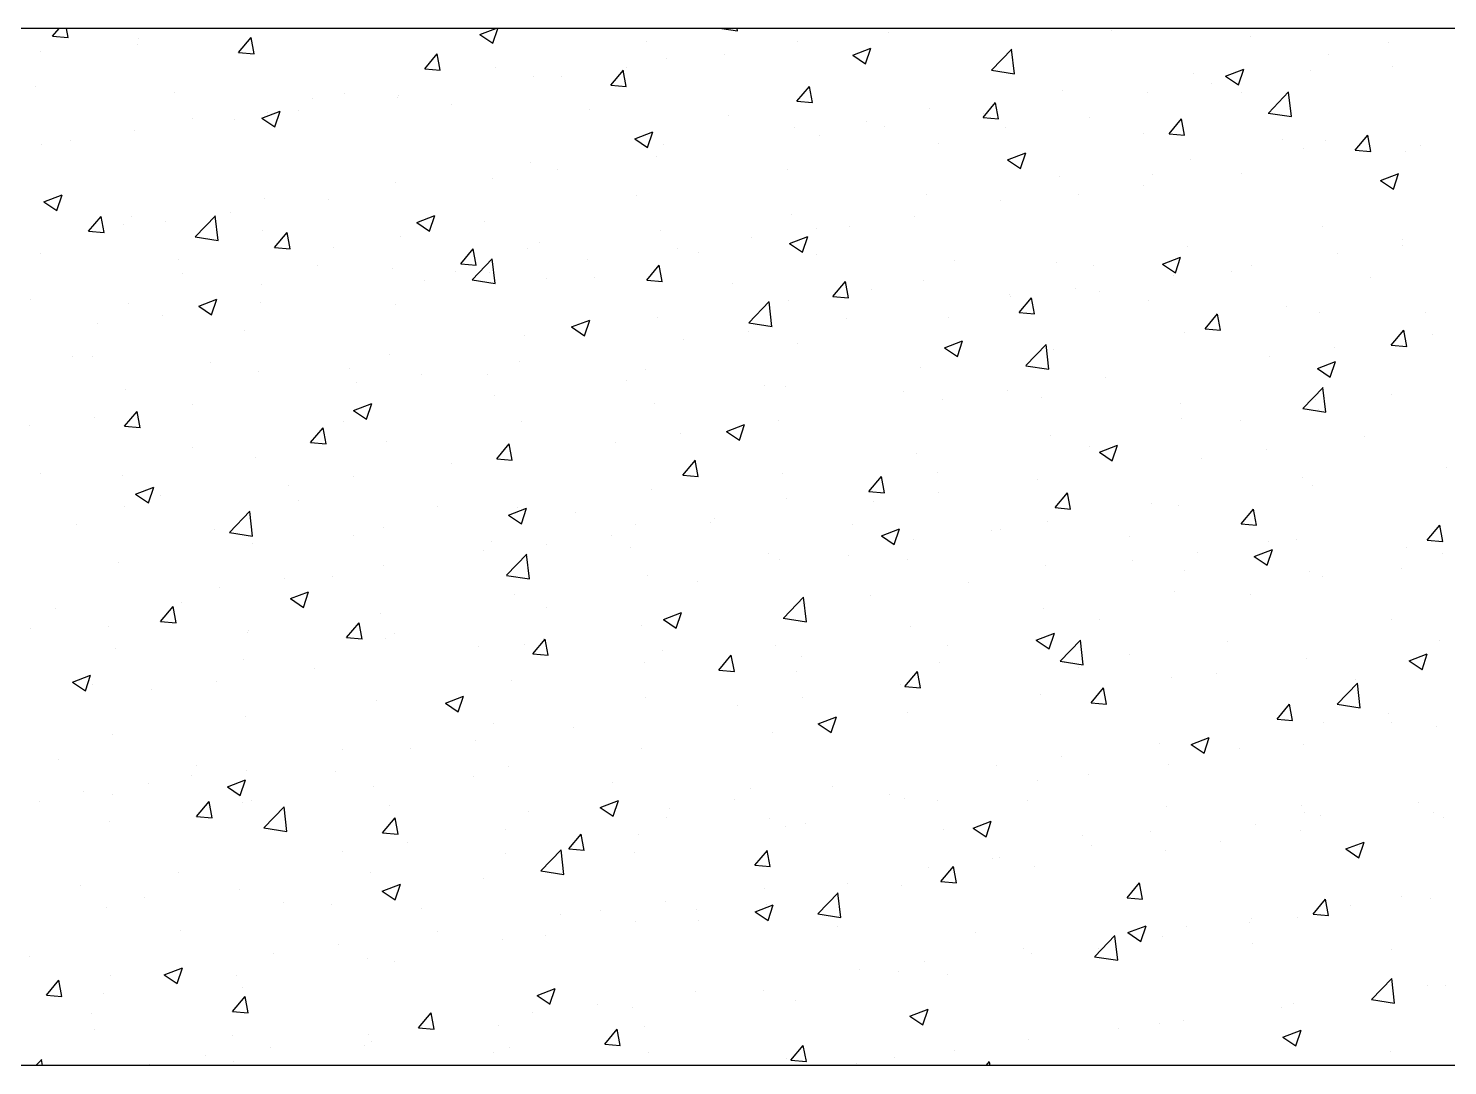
# Model space of a CAD drawing. Header units: millimetres. Extents: x 331487 to 517269, y 198509 to 399936.
# Drawn here: x 428413 to 428960, y 339696 to 340096 of the extents above; entities that cross this region are included whole.
import ezdxf

# ---------------------------------------------------------------- set-up
doc = ezdxf.new("R2010")
doc.units = ezdxf.units.MM
doc.header["$MEASUREMENT"] = 0
doc.layers.add('COLUMN', color=6, linetype='Continuous')

msp = doc.modelspace()

# ---------------------------------------------------------------- linework, layer by layer
at = {"layer": 'COLUMN'}
for p, q in [((448979.83, 340095.96), (420204.35, 340095.96)), ((448984.26, 339695.96), (420604.35, 339695.96))]:
    msp.add_line(p, q, dxfattribs=at)
at = {"layer": 'COLUMN', "color": 2, "linetype": 'Continuous'}
for p, q in [((428422.16, 340092.94), (428424.69, 340095.96)), ((428422.16, 340092.94), (428428.13, 340092.42)), ((428428.13, 340092.41), (428427.48, 340095.96)), ((428455.26, 340092.12), (428455.26, 340092.12)), ((428493.88, 340086.67), (428498.7, 340092.41)), ((428499.86, 340086.14), (428498.7, 340092.41)), ((428586.87, 340093.58), (428593.06, 340095.96)), ((428586.87, 340093.58), (428591.84, 340090.23)), ((428591.84, 340090.23), (428593.76, 340095.96)), ((428680.11, 340095.96), (428686.2, 340095.01)), ((428686.2, 340095.02), (428686.09, 340095.96)), ((428744.24, 340094.19), (428744.24, 340094.19)), ((428830.39, 340095.13), (428830.39, 340095.13)), ((428883.77, 340092.87), (428883.77, 340092.87)), ((428417.39, 340087.13), (428417.39, 340087.13)), ((428455.03, 340089.82), (428455.03, 340089.82)), ((428493.88, 340086.67), (428499.86, 340086.14)), ((428565.61, 340080.39), (428570.43, 340086.14)), ((428571.58, 340079.86), (428570.43, 340086.13)), ((428651.18, 340091.04), (428651.18, 340091.04)), ((428709.47, 340090.92), (428709.47, 340090.92)), ((428730.58, 340085.57), (428737.58, 340088.26)), ((428735.55, 340082.22), (428737.58, 340088.26)), ((428784.06, 340079.88), (428791.85, 340087.99)), ((428792.92, 340078.46), (428791.82, 340087.96)), ((428913.98, 340086.07), (428913.98, 340086.07)), ((428937.15, 340090.61), (428937.15, 340090.61)), ((428592.86, 340081.03), (428592.86, 340081.03)), ((428643.21, 340080.89), (428643.21, 340080.89)), ((428658.95, 340084.52), (428658.95, 340084.52)), ((428681.08, 340085.87), (428681.08, 340085.87)), ((428730.58, 340085.57), (428735.55, 340082.22)), ((428938.64, 340081.43), (428938.64, 340081.43)), ((428565.61, 340080.39), (428571.59, 340079.87)), ((428607.61, 340077.48), (428607.61, 340077.48)), ((428618.18, 340077.59), (428618.18, 340077.59)), ((428637.33, 340074.12), (428642.16, 340079.86)), ((428643.31, 340073.59), (428642.15, 340079.85)), ((428784.03, 340079.84), (428792.92, 340078.46)), ((428862.04, 340078.57), (428862.04, 340078.57)), ((428874.29, 340077.56), (428881.29, 340080.25)), ((428874.29, 340077.56), (428879.27, 340074.21)), ((428879.26, 340074.21), (428881.29, 340080.25)), ((428906.9, 340079.62), (428906.9, 340079.62)), ((428415.73, 340073.52), (428415.73, 340073.52)), ((428469.11, 340071.26), (428469.11, 340071.26)), ((428534.54, 340071.02), (428534.54, 340071.02)), ((428555.67, 340069.98), (428555.67, 340069.98)), ((428637.33, 340074.12), (428643.31, 340073.59)), ((428709.06, 340067.84), (428713.88, 340073.59)), ((428715.04, 340067.31), (428713.88, 340073.58)), ((428811.53, 340072.17), (428811.53, 340072.17)), ((428843.99, 340071.34), (428843.99, 340071.34)), ((428869.03, 340074.64), (428869.03, 340074.64)), ((428880.32, 340071.42), (428880.32, 340071.42)), ((428890.78, 340063.32), (428898.57, 340071.44)), ((428899.65, 340061.91), (428898.54, 340071.41)), ((428517.15, 340064.29), (428517.15, 340064.29)), ((428522.5, 340069), (428522.5, 340069)), ((428555.02, 340069.27), (428555.02, 340069.27)), ((428575.88, 340066.75), (428575.88, 340066.75)), ((428629.26, 340064.49), (428629.26, 340064.49)), ((428709.06, 340067.84), (428715.04, 340067.32)), ((428760.19, 340065.13), (428760.19, 340065.13)), ((428780.79, 340061.56), (428785.61, 340067.31)), ((428786.76, 340061.04), (428785.61, 340067.3)), ((428476.22, 340061.01), (428476.22, 340061.01)), ((428492.11, 340060.99), (428492.11, 340060.99)), ((428502.84, 340061.33), (428509.85, 340064.02)), ((428502.84, 340061.33), (428507.82, 340057.97)), ((428505.16, 340063.58), (428505.16, 340063.58)), ((428507.82, 340057.97), (428509.84, 340064.01)), ((428682.64, 340062.24), (428682.64, 340062.24)), ((428736.02, 340059.98), (428736.02, 340059.98)), ((428780.79, 340061.56), (428786.76, 340061.04)), ((428780.84, 340063.03), (428780.84, 340063.03)), ((428822.01, 340061.41), (428822.01, 340061.41)), ((428852.51, 340055.29), (428857.33, 340061.03)), ((428858.49, 340054.76), (428857.33, 340061.03)), ((428890.75, 340063.29), (428899.65, 340061.91)), ((428453.82, 340056.54), (428453.82, 340056.54)), ((428646.56, 340053.32), (428653.56, 340056.01)), ((428646.56, 340053.32), (428651.53, 340049.96)), ((428651.53, 340049.96), (428653.56, 340056.01)), ((428708.25, 340057.63), (428708.25, 340057.63)), ((428717.93, 340054.74), (428717.93, 340054.74)), ((428742.96, 340058.04), (428742.96, 340058.04)), ((428789.41, 340057.73), (428789.41, 340057.73)), ((428842.79, 340055.47), (428842.79, 340055.47)), ((428852.51, 340055.29), (428858.49, 340054.77)), ((428924.24, 340049.01), (428929.06, 340054.76)), ((428930.21, 340048.49), (428929.06, 340054.75)), ((428417.9, 340051), (428417.9, 340051)), ((428428.96, 340052.68), (428428.96, 340052.68)), ((428657.74, 340051.23), (428657.74, 340051.23)), ((428763.69, 340051.4), (428763.69, 340051.4)), ((428790.27, 340045.31), (428797.27, 340048)), ((428795.24, 340041.95), (428797.27, 340048)), ((428896.17, 340053.22), (428896.17, 340053.22)), ((428904.29, 340049.46), (428904.29, 340049.46)), ((428912.76, 340052.78), (428912.76, 340052.78)), ((428924.24, 340049.01), (428930.22, 340048.49)), ((428943.75, 340048.5), (428943.75, 340048.5)), ((428949.55, 340050.96), (428949.55, 340050.96)), ((428606.39, 340044.19), (428606.39, 340044.19)), ((428654.78, 340046.43), (428654.78, 340046.43)), ((428790.27, 340045.31), (428795.24, 340041.96)), ((428860.83, 340045.28), (428860.83, 340045.28)), ((428591.87, 340038.15), (428591.87, 340038.15)), ((428616.9, 340041.44), (428616.9, 340041.44)), ((428705.37, 340041.39), (428705.37, 340041.39)), ((428810.32, 340038.88), (428810.32, 340038.88)), ((428845.97, 340039.45), (428845.97, 340039.45)), ((428880.59, 340040.18), (428880.59, 340040.18)), ((428933.98, 340037.3), (428940.99, 340039.99)), ((428933.98, 340037.3), (428938.96, 340033.95)), ((428938.95, 340033.95), (428940.98, 340039.99)), ((428418.82, 340029.08), (428425.82, 340031.76)), ((428423.79, 340025.72), (428425.82, 340031.76)), ((428554.46, 340036.69), (428554.46, 340036.69)), ((428647.05, 340031.38), (428647.05, 340031.38)), ((428758.97, 340031.84), (428758.97, 340031.84)), ((428817.69, 340031.9), (428817.69, 340031.9)), ((428842.72, 340035.2), (428842.72, 340035.2)), ((428418.82, 340029.08), (428423.8, 340025.72)), ((428503.95, 340030.29), (428503.95, 340030.29)), ((428528.71, 340029.83), (428528.71, 340029.83)), ((428787.65, 340029.44), (428787.65, 340029.44)), ((428436.03, 340017.72), (428440.85, 340023.47)), ((428442.01, 340017.19), (428440.85, 340023.46)), ((428452.6, 340023.25), (428452.6, 340023.25)), ((428465.81, 340021.55), (428465.81, 340021.55)), ((428477.15, 340015.57), (428484.93, 340023.69)), ((428486.01, 340014.16), (428484.9, 340023.65)), ((428490.84, 340024.85), (428490.84, 340024.85)), ((428562.54, 340021.07), (428569.54, 340023.75)), ((428562.54, 340021.07), (428567.51, 340017.71)), ((428567.51, 340017.71), (428569.53, 340023.75)), ((428588.73, 340021.37), (428588.73, 340021.37)), ((428707.03, 340024.34), (428707.03, 340024.34)), ((428754.53, 340023.59), (428754.53, 340023.59)), ((428436.03, 340017.72), (428442.01, 340017.2)), ((428449.64, 340020.16), (428449.64, 340020.16)), ((428477.11, 340015.53), (428486.01, 340014.15)), ((428503.02, 340017.9), (428503.02, 340017.9)), ((428507.76, 340011.45), (428512.58, 340017.19)), ((428513.73, 340010.92), (428512.58, 340017.19)), ((428556.4, 340015.65), (428556.4, 340015.65)), ((428656.52, 340017.94), (428656.52, 340017.94)), ((428691.62, 340015.3), (428691.62, 340015.3)), ((428706.25, 340013.06), (428713.25, 340015.75)), ((428711.22, 340009.7), (428713.25, 340015.74)), ((428716.66, 340018.6), (428716.66, 340018.6)), ((428729.33, 340019.43), (428729.33, 340019.43)), ((428911.55, 340019.49), (428911.55, 340019.49)), ((428507.76, 340011.45), (428513.74, 340010.92)), ((428530.41, 340011.36), (428530.41, 340011.36)), ((428579.48, 340005.17), (428584.3, 340010.92)), ((428585.46, 340004.64), (428584.3, 340010.91)), ((428605.18, 340010.9), (428605.18, 340010.9)), ((428609.79, 340013.39), (428609.79, 340013.39)), ((428663.17, 340011.14), (428663.17, 340011.14)), ((428706.25, 340013.06), (428711.22, 340009.7)), ((428859.61, 340011.99), (428859.61, 340011.99)), ((428942.47, 340012.35), (428942.47, 340012.35)), ((428942.48, 340014.47), (428942.48, 340014.47)), ((428417.34, 340008.98), (428417.34, 340008.98)), ((428470.72, 340006.73), (428470.72, 340006.73)), ((428524.11, 340004.47), (428524.11, 340004.47)), ((428579.48, 340005.17), (428585.46, 340004.65)), ((428583.87, 339999.02), (428591.66, 340007.13)), ((428592.73, 339997.6), (428591.63, 340007.1)), ((428628.47, 340006.99), (428628.47, 340006.99)), ((428651.21, 339998.9), (428656.03, 340004.64)), ((428657.18, 339998.37), (428656.03, 340004.64)), ((428671.01, 340009.42), (428671.01, 340009.42)), ((428716.55, 340008.88), (428716.55, 340008.88)), ((428769.93, 340006.63), (428769.93, 340006.63)), ((428809.1, 340005.59), (428809.1, 340005.59)), ((428823.32, 340004.37), (428823.32, 340004.37)), ((428849.96, 340005.05), (428856.96, 340007.74)), ((428849.96, 340005.05), (428854.94, 340001.69)), ((428854.93, 340001.69), (428856.96, 340007.74)), ((428884.16, 340004.46), (428884.16, 340004.46)), ((428917.44, 340009.05), (428917.44, 340009.05)), ((428472.09, 340001.35), (428472.09, 340001.35)), ((428553.24, 340003.4), (428553.24, 340003.4)), ((428565.56, 339998.71), (428565.56, 339998.71)), ((428577.49, 340002.22), (428577.49, 340002.22)), ((428583.84, 339998.98), (428592.73, 339997.6)), ((428590.6, 340002), (428590.6, 340002)), ((428612.69, 339999.41), (428612.69, 339999.41)), ((428630.87, 339999.96), (428630.87, 339999.96)), ((428651.21, 339998.9), (428657.19, 339998.37)), ((428757.76, 339998.55), (428757.76, 339998.55)), ((428854.29, 340000.74), (428854.29, 340000.74)), ((428876.7, 340002.12), (428876.7, 340002.12)), ((428930.08, 339999.86), (428930.08, 339999.86)), ((428502.73, 339997), (428502.73, 339997)), ((428684.25, 339997.71), (428684.25, 339997.71)), ((428722.94, 339992.62), (428727.76, 339998.37)), ((428728.91, 339992.09), (428727.75, 339998.36)), ((428737.64, 339995.45), (428737.64, 339995.45)), ((428791.02, 339993.19), (428791.02, 339993.19)), ((428816.41, 339995.75), (428816.41, 339995.75)), ((428825.84, 339994.45), (428825.84, 339994.45)), ((428413.78, 339991.34), (428413.78, 339991.34)), ((428451.39, 339989.96), (428451.39, 339989.96)), ((428478.51, 339988.81), (428485.51, 339991.5)), ((428478.51, 339988.81), (428483.49, 339985.46)), ((428483.48, 339985.46), (428485.51, 339991.5)), ((428502.41, 339990.39), (428502.41, 339990.39)), ((428554.37, 339989.4), (428554.37, 339989.4)), ((428690.59, 339982.46), (428698.38, 339990.58)), ((428699.45, 339981.05), (428698.35, 339990.55)), ((428705.82, 339991.05), (428705.82, 339991.05)), ((428722.94, 339992.62), (428728.91, 339992.1)), ((428791.38, 339992.46), (428791.38, 339992.46)), ((428794.66, 339986.35), (428799.48, 339992.09)), ((428800.64, 339985.82), (428799.48, 339992.09)), ((428844.4, 339990.94), (428844.4, 339990.94)), ((428897.78, 339988.68), (428897.78, 339988.68)), ((428464.53, 339985.41), (428464.53, 339985.41)), ((428622.23, 339980.8), (428629.23, 339983.49)), ((428627.2, 339977.45), (428629.22, 339983.49)), ((428655.31, 339984.65), (428655.31, 339984.65)), ((428690.56, 339982.43), (428699.46, 339981.05)), ((428728.22, 339984.14), (428728.22, 339984.14)), ((428767.52, 339984.44), (428767.52, 339984.44)), ((428794.66, 339986.35), (428800.64, 339985.82)), ((428866.39, 339980.07), (428871.21, 339985.82)), ((428872.36, 339979.54), (428871.21, 339985.81)), ((428910.33, 339986.2), (428910.33, 339986.2)), ((428951.16, 339986.43), (428951.16, 339986.43)), ((428439.5, 339982.11), (428439.5, 339982.11)), ((428496.06, 339979.39), (428496.06, 339979.39)), ((428603.96, 339977.61), (428603.96, 339977.61)), ((428622.23, 339980.8), (428627.2, 339977.45)), ((428690.35, 339979.16), (428690.35, 339979.16)), ((428858.39, 339978.7), (428858.39, 339978.7)), ((428866.39, 339980.07), (428872.37, 339979.55)), ((428938.11, 339973.8), (428942.93, 339979.54)), ((428944.09, 339973.27), (428942.93, 339979.53)), ((428954.04, 339977.9), (428954.04, 339977.9)), ((428665.32, 339975.86), (428665.32, 339975.86)), ((428709.2, 339974.43), (428709.2, 339974.43)), ((428765.94, 339972.8), (428772.94, 339975.48)), ((428765.94, 339972.8), (428770.91, 339969.44)), ((428770.91, 339969.44), (428772.94, 339975.48)), ((428797.32, 339965.91), (428805.11, 339974.03)), ((428806.18, 339964.5), (428805.07, 339974)), ((428807.88, 339972.3), (428807.88, 339972.3)), ((428916.17, 339972.91), (428916.17, 339972.91)), ((428938.11, 339973.8), (428944.09, 339973.27)), ((428429.74, 339969.33), (428429.74, 339969.33)), ((428437.74, 339969.38), (428437.74, 339969.38)), ((428483.13, 339967.07), (428483.13, 339967.07)), ((428552.02, 339970.11), (428552.02, 339970.11)), ((428602.16, 339967.55), (428602.16, 339967.55)), ((428797.29, 339965.88), (428806.18, 339964.5)), ((428891.13, 339969.61), (428891.13, 339969.61)), ((428909.65, 339964.79), (428916.65, 339967.47)), ((428914.62, 339961.43), (428916.65, 339967.47)), ((428501.51, 339963.71), (428501.51, 339963.71)), ((428536.51, 339964.82), (428536.51, 339964.82)), ((428564.29, 339962.56), (428564.29, 339962.56)), ((428589.89, 339962.56), (428589.89, 339962.56)), ((428643.27, 339960.31), (428643.27, 339960.31)), ((428650.88, 339964.42), (428650.88, 339964.42)), ((428756.54, 339965.26), (428756.54, 339965.26)), ((428827.98, 339961.3), (428827.98, 339961.3)), ((428909.65, 339964.79), (428914.63, 339961.43)), ((428450.17, 339956.67), (428450.17, 339956.67)), ((428539.25, 339959.27), (428539.25, 339959.27)), ((428696.66, 339958.05), (428696.66, 339958.05)), ((428704.6, 339957.76), (428704.6, 339957.76)), ((428750.04, 339955.8), (428750.04, 339955.8)), ((428790.11, 339956.31), (428790.11, 339956.31)), ((428904.04, 339949.36), (428911.83, 339957.48)), ((428912.9, 339947.95), (428911.8, 339957.44)), ((428938.35, 339954.8), (428938.35, 339954.8)), ((428476.1, 339950.95), (428476.1, 339950.95)), ((428538.2, 339948.55), (428545.21, 339951.24)), ((428543.17, 339945.2), (428545.2, 339951.24)), ((428592.57, 339954.41), (428592.57, 339954.41)), ((428654.09, 339951.36), (428654.09, 339951.36)), ((428765.07, 339953.02), (428765.07, 339953.02)), ((428803.42, 339953.54), (428803.42, 339953.54)), ((428856.8, 339951.29), (428856.8, 339951.29)), ((428904.01, 339949.33), (428912.9, 339947.95)), ((428909.12, 339952.91), (428909.12, 339952.91)), ((428438.23, 339945.97), (428438.23, 339945.97)), ((428449.91, 339942.5), (428454.73, 339948.25)), ((428455.88, 339941.97), (428454.73, 339948.24)), ((428534.25, 339944.39), (428534.25, 339944.39)), ((428538.2, 339948.55), (428543.18, 339945.2)), ((428602.75, 339944.32), (428602.75, 339944.32)), ((428701.92, 339944.7), (428701.92, 339944.7)), ((428857.18, 339945.41), (428857.18, 339945.41)), ((428880.03, 339944.79), (428880.03, 339944.79)), ((428910.18, 339949.03), (428910.18, 339949.03)), ((428413.19, 339942.67), (428413.19, 339942.67)), ((428449.91, 339942.5), (428455.88, 339941.98)), ((428521.63, 339936.23), (428526.45, 339941.97)), ((428527.61, 339935.7), (428526.45, 339941.97)), ((428664.04, 339939.72), (428664.04, 339939.72)), ((428681.92, 339940.54), (428688.92, 339943.23)), ((428681.92, 339940.54), (428686.89, 339937.19)), ((428686.89, 339937.19), (428688.92, 339943.23)), ((428806.67, 339939.01), (428806.67, 339939.01)), ((428927.73, 339938.45), (428927.73, 339938.45)), ((428475.93, 339934.38), (428475.93, 339934.38)), ((428521.63, 339936.23), (428527.61, 339935.7)), ((428550.81, 339936.82), (428550.81, 339936.82)), ((428593.36, 339929.95), (428598.18, 339935.7)), ((428599.33, 339929.42), (428598.18, 339935.69)), ((428639.01, 339936.42), (428639.01, 339936.42)), ((428821.71, 339934.78), (428821.71, 339934.78)), ((428825.63, 339932.53), (428832.63, 339935.22)), ((428830.6, 339929.18), (428832.63, 339935.22)), ((428889.86, 339933.47), (428889.86, 339933.47)), ((428500.3, 339930.42), (428500.3, 339930.42)), ((428575.85, 339928.11), (428575.85, 339928.11)), ((428593.36, 339929.95), (428599.34, 339929.43)), ((428665.08, 339923.68), (428669.91, 339929.42)), ((428671.06, 339923.15), (428669.9, 339929.42)), ((428755.32, 339931.97), (428755.32, 339931.97)), ((428825.63, 339932.53), (428830.6, 339929.18)), ((428864.83, 339930.17), (428864.83, 339930.17)), ((428417.61, 339924.37), (428417.61, 339924.37)), ((428448.95, 339923.38), (428448.95, 339923.38)), ((428537.98, 339923.12), (428537.98, 339923.12)), ((428665.09, 339923.68), (428671.06, 339923.15)), ((428703.39, 339924.47), (428703.39, 339924.47)), ((428736.81, 339917.4), (428741.63, 339923.15)), ((428742.79, 339916.87), (428741.63, 339923.14)), ((428763.39, 339924.77), (428763.39, 339924.77)), ((428903.99, 339922.83), (428903.99, 339922.83)), ((428959.24, 339926.66), (428959.24, 339926.66)), ((428454.18, 339916.3), (428461.18, 339918.99)), ((428459.15, 339912.94), (428461.18, 339918.98)), ((428512.95, 339919.82), (428512.95, 339919.82)), ((428652.87, 339918.07), (428652.87, 339918.07)), ((428736.81, 339917.4), (428742.79, 339916.88)), ((428763.8, 339916.87), (428763.8, 339916.87)), ((428801.67, 339921.86), (428801.67, 339921.86)), ((428808.54, 339911.13), (428813.36, 339916.87)), ((428814.51, 339910.6), (428813.36, 339916.87)), ((428907.9, 339919.62), (428907.9, 339919.62)), ((428449.79, 339911.51), (428449.79, 339911.51)), ((428454.18, 339916.3), (428459.16, 339912.94)), ((428463.65, 339915.97), (428463.65, 339915.97)), ((428517.04, 339913.72), (428517.04, 339913.72)), ((428570.42, 339911.46), (428570.42, 339911.46)), ((428601.53, 339911.03), (428601.53, 339911.03)), ((428705.07, 339914.76), (428705.07, 339914.76)), ((428738.76, 339913.58), (428738.76, 339913.58)), ((428808.54, 339911.13), (428814.51, 339910.6)), ((428845.67, 339912.82), (428845.67, 339912.82)), ((428855.96, 339912.12), (428855.96, 339912.12)), ((428490.4, 339901.6), (428498.19, 339909.72)), ((428499.26, 339900.19), (428498.16, 339909.69)), ((428597.89, 339908.29), (428604.9, 339910.98)), ((428597.89, 339908.29), (428602.87, 339904.93)), ((428602.87, 339904.93), (428604.89, 339910.98)), ((428623.8, 339909.21), (428623.8, 339909.21)), ((428677.18, 339906.95), (428677.18, 339906.95)), ((428805.45, 339905.72), (428805.45, 339905.72)), ((428880.26, 339904.85), (428885.08, 339910.6)), ((428886.24, 339904.32), (428885.08, 339910.59)), ((428431.36, 339904.8), (428431.36, 339904.8)), ((428484.74, 339902.54), (428484.74, 339902.54)), ((428490.37, 339901.57), (428499.26, 339900.19)), ((428538.12, 339900.29), (428538.12, 339900.29)), ((428549.59, 339903.53), (428549.59, 339903.53)), ((428637.74, 339900.28), (428637.74, 339900.28)), ((428646.76, 339904.75), (428646.76, 339904.75)), ((428675.61, 339905.26), (428675.61, 339905.26)), ((428730.56, 339904.7), (428730.56, 339904.7)), ((428741.61, 339900.28), (428748.61, 339902.97)), ((428741.61, 339900.28), (428746.58, 339896.93)), ((428746.58, 339896.92), (428748.61, 339902.97)), ((428783.95, 339902.44), (428783.95, 339902.44)), ((428787.35, 339902.81), (428787.35, 339902.81)), ((428837.33, 339900.19), (428837.33, 339900.19)), ((428880.26, 339904.85), (428886.24, 339904.33)), ((428951.99, 339898.58), (428956.81, 339904.32)), ((428957.96, 339898.05), (428956.81, 339904.32)), ((428499.08, 339897.13), (428499.08, 339897.13)), ((428588.44, 339894.74), (428588.44, 339894.74)), ((428591.5, 339898.03), (428591.5, 339898.03)), ((428612.7, 339896.98), (428612.7, 339896.98)), ((428644.89, 339895.78), (428644.89, 339895.78)), ((428754.11, 339898.68), (428754.11, 339898.68)), ((428885.32, 339892.27), (428892.32, 339894.96)), ((428890.29, 339888.92), (428892.32, 339894.96)), ((428890.71, 339897.93), (428890.71, 339897.93)), ((428901.43, 339899.01), (428901.43, 339899.01)), ((428944.09, 339895.67), (428944.09, 339895.67)), ((428951.99, 339898.58), (428957.97, 339898.05)), ((428447.74, 339890.09), (428447.74, 339890.09)), ((428597.13, 339885.05), (428604.92, 339893.17)), ((428605.99, 339883.64), (428604.88, 339893.14)), ((428698.27, 339893.52), (428698.27, 339893.52)), ((428702.17, 339891.18), (428702.17, 339891.18)), ((428729.04, 339892.8), (428729.04, 339892.8)), ((428751.65, 339891.26), (428751.65, 339891.26)), ((428838.52, 339890.73), (428838.52, 339890.73)), ((428863.55, 339894.03), (428863.55, 339894.03)), ((428885.32, 339892.27), (428890.29, 339888.92)), ((428958.03, 339893.37), (428958.03, 339893.37)), ((428511.67, 339883.68), (428511.67, 339883.68)), ((428530.12, 339884.73), (428530.12, 339884.73)), ((428549.55, 339888.67), (428549.55, 339888.67)), ((428597.1, 339885.02), (428605.99, 339883.64)), ((428651.66, 339884.78), (428651.66, 339884.78)), ((428805.03, 339889.01), (428805.03, 339889.01)), ((428858.41, 339886.75), (428858.41, 339886.75)), ((428906.68, 339886.33), (428906.68, 339886.33)), ((428911.8, 339884.5), (428911.8, 339884.5)), ((428942.18, 339887.84), (428942.18, 339887.84)), ((428486.64, 339880.38), (428486.64, 339880.38)), ((428513.87, 339876.04), (428520.87, 339878.72)), ((428518.84, 339872.68), (428520.87, 339878.72)), ((428670.72, 339882.79), (428670.72, 339882.79)), ((428775.37, 339882.42), (428775.37, 339882.42)), ((428854.75, 339878.83), (428854.75, 339878.83)), ((428463.78, 339867.28), (428468.6, 339873.03)), ((428469.76, 339866.75), (428468.6, 339873.02)), ((428471.8, 339874.72), (428471.8, 339874.72)), ((428513.87, 339876.04), (428518.85, 339872.68)), ((428600.31, 339877.74), (428600.31, 339877.74)), ((428612.4, 339872.78), (428612.4, 339872.78)), ((428703.85, 339868.5), (428711.64, 339876.62)), ((428712.71, 339867.09), (428711.61, 339876.58)), ((428712.46, 339874.14), (428712.46, 339874.14)), ((428737.49, 339877.43), (428737.49, 339877.43)), ((428883.86, 339877.83), (428883.86, 339877.83)), ((428423.49, 339872.07), (428423.49, 339872.07)), ((428463.78, 339867.28), (428469.76, 339866.76)), ((428548.38, 339870.24), (428548.38, 339870.24)), ((428657.59, 339868.03), (428664.59, 339870.72)), ((428657.59, 339868.03), (428662.56, 339864.67)), ((428662.56, 339864.67), (428664.58, 339870.71)), ((428703.82, 339868.47), (428712.71, 339867.09)), ((428804.24, 339872.43), (428804.24, 339872.43)), ((428825.54, 339867.82), (428825.54, 339867.82)), ((428938.28, 339867.89), (428938.28, 339867.89)), ((428413.48, 339864.71), (428413.48, 339864.71)), ((428443.76, 339865.14), (428443.76, 339865.14)), ((428497.14, 339862.89), (428497.14, 339862.89)), ((428497.87, 339863.84), (428497.87, 339863.84)), ((428535.51, 339861.01), (428540.33, 339866.75)), ((428541.48, 339860.48), (428540.33, 339866.75)), ((428554.08, 339862.77), (428554.08, 339862.77)), ((428649.3, 339865.82), (428649.3, 339865.82)), ((428752.89, 339865.39), (428752.89, 339865.39)), ((428801.3, 339860.02), (428808.3, 339862.71)), ((428806.27, 339856.66), (428808.3, 339862.71)), ((428446.52, 339856.8), (428446.52, 339856.8)), ((428535.51, 339861.01), (428541.49, 339860.49)), ((428550.52, 339860.63), (428550.52, 339860.63)), ((428586.4, 339857.54), (428586.4, 339857.54)), ((428603.91, 339858.38), (428603.91, 339858.38)), ((428607.23, 339854.73), (428612.05, 339860.48)), ((428611.43, 339860.83), (428611.43, 339860.83)), ((428613.21, 339854.2), (428612.05, 339860.47)), ((428700.95, 339857.89), (428700.95, 339857.89)), ((428767.23, 339857.81), (428767.23, 339857.81)), ((428801.3, 339860.02), (428806.27, 339856.66)), ((428810.58, 339851.95), (428818.36, 339860.07)), ((428819.44, 339850.54), (428818.33, 339860.03)), ((428875.12, 339859.57), (428875.12, 339859.57)), ((428956.81, 339860.08), (428956.81, 339860.08)), ((428495.76, 339852.76), (428495.76, 339852.76)), ((428607.23, 339854.73), (428613.21, 339854.21)), ((428650.44, 339851.49), (428650.44, 339851.49)), ((428657.29, 339856.12), (428657.29, 339856.12)), ((428678.96, 339848.46), (428683.78, 339854.2)), ((428684.94, 339847.93), (428683.78, 339854.2)), ((428710.67, 339853.87), (428710.67, 339853.87)), ((428764.05, 339851.61), (428764.05, 339851.61)), ((428810.54, 339851.91), (428819.44, 339850.53)), ((428812.21, 339851.29), (428812.21, 339851.29)), ((428837.25, 339854.59), (428837.25, 339854.59)), ((428905.47, 339853.04), (428905.47, 339853.04)), ((428945.01, 339852.01), (428952.01, 339854.7)), ((428945.01, 339852.01), (428949.99, 339848.66)), ((428949.98, 339848.65), (428952.01, 339854.7)), ((428429.85, 339843.78), (428436.85, 339846.47)), ((428434.82, 339840.43), (428436.85, 339846.47)), ((428523.24, 339849.22), (428523.24, 339849.22)), ((428678.96, 339848.46), (428684.94, 339847.93)), ((428708.91, 339847.8), (428708.91, 339847.8)), ((428750.69, 339842.18), (428755.51, 339847.93)), ((428756.66, 339841.65), (428755.5, 339847.92)), ((428817.43, 339849.35), (428817.43, 339849.35)), ((428853.53, 339845.54), (428853.53, 339845.54)), ((428870.82, 339847.1), (428870.82, 339847.1)), ((428429.85, 339843.78), (428434.82, 339840.43)), ((428437.44, 339842.75), (428437.44, 339842.75)), ((428460.33, 339840.94), (428460.33, 339840.94)), ((428485.37, 339844.24), (428485.37, 339844.24)), ((428599.1, 339844.45), (428599.1, 339844.45)), ((428749.06, 339842.98), (428749.06, 339842.98)), ((428750.69, 339842.18), (428756.66, 339841.66)), ((428822.41, 339835.91), (428827.23, 339841.65)), ((428828.39, 339835.38), (428827.23, 339841.65)), ((428917.3, 339835.4), (428925.09, 339843.51)), ((428924.2, 339844.84), (428924.2, 339844.84)), ((428926.16, 339833.98), (428925.06, 339843.48)), ((428547.16, 339836.95), (428547.16, 339836.95)), ((428573.56, 339835.77), (428580.56, 339838.46)), ((428573.56, 339835.77), (428578.54, 339832.42)), ((428578.53, 339832.42), (428580.56, 339838.46)), ((428650.59, 339837.79), (428650.59, 339837.79)), ((428686.15, 339834.69), (428686.15, 339834.69)), ((428711.18, 339837.99), (428711.18, 339837.99)), ((428803.02, 339839.14), (428803.02, 339839.14)), ((428822.41, 339835.91), (428828.39, 339835.38)), ((428894.14, 339829.63), (428898.96, 339835.38)), ((428900.11, 339829.1), (428898.96, 339835.37)), ((428917.27, 339835.36), (428926.16, 339833.98)), ((428496.65, 339830.55), (428496.65, 339830.55)), ((428717.28, 339827.77), (428724.28, 339830.45)), ((428722.25, 339824.41), (428724.27, 339830.45)), ((428751.68, 339832.1), (428751.68, 339832.1)), ((428894.14, 339829.63), (428900.12, 339829.11)), ((428937, 339831.74), (428937, 339831.74)), ((428445.31, 339823.51), (428445.31, 339823.51)), ((428592.27, 339827.78), (428592.27, 339827.78)), ((428623, 339826.38), (428623, 339826.38)), ((428699.74, 339824.6), (428699.74, 339824.6)), ((428717.28, 339827.77), (428722.25, 339824.41)), ((428911.97, 339828.45), (428911.97, 339828.45)), ((428938.05, 339828.17), (428938.05, 339828.17)), ((428955.6, 339826.79), (428955.6, 339826.79)), ((428560.09, 339818.1), (428560.09, 339818.1)), ((428585.12, 339821.39), (428585.12, 339821.39)), ((428649.23, 339818.2), (428649.23, 339818.2)), ((428848.81, 339820.13), (428848.81, 339820.13)), ((428860.99, 339819.76), (428867.99, 339822.44)), ((428860.99, 339819.76), (428865.96, 339816.4)), ((428865.96, 339816.4), (428867.99, 339822.44)), ((428879.73, 339818.16), (428879.73, 339818.16)), ((428904.25, 339819.75), (428904.25, 339819.75)), ((428424.28, 339814.04), (428424.28, 339814.04)), ((428533.95, 339817.77), (428533.95, 339817.77)), ((428810.94, 339815.14), (428810.94, 339815.14)), ((428475.63, 339807.75), (428475.63, 339807.75)), ((428477.67, 339811.79), (428477.67, 339811.79)), ((428496.93, 339809.78), (428496.93, 339809.78)), ((428531.05, 339809.53), (428531.05, 339809.53)), ((428584.43, 339807.28), (428584.43, 339807.28)), ((428597.88, 339811.16), (428597.88, 339811.16)), ((428785.91, 339811.85), (428785.91, 339811.85)), ((428821.42, 339808.15), (428821.42, 339808.15)), ((428852.31, 339812.26), (428852.31, 339812.26)), ((428459.06, 339804.8), (428459.06, 339804.8)), ((428489.54, 339803.52), (428496.54, 339806.21)), ((428489.54, 339803.52), (428494.52, 339800.17)), ((428494.51, 339800.17), (428496.54, 339806.21)), ((428545.94, 339803.66), (428545.94, 339803.66)), ((428637.81, 339805.02), (428637.81, 339805.02)), ((428691.2, 339802.77), (428691.2, 339802.77)), ((428722.75, 339803.53), (428722.75, 339803.53)), ((428801.8, 339805.85), (428801.8, 339805.85)), ((428417.31, 339797.74), (428417.31, 339797.74)), ((428434.03, 339801.5), (428434.03, 339801.5)), ((428445.37, 339800.61), (428445.37, 339800.61)), ((428477.66, 339792.06), (428482.48, 339797.81)), ((428483.63, 339791.54), (428482.48, 339797.8)), ((428495.43, 339797.26), (428495.43, 339797.26)), ((428498.75, 339798.36), (428498.75, 339798.36)), ((428633.25, 339795.51), (428640.26, 339798.2)), ((428638.22, 339792.16), (428640.25, 339798.2)), ((428684.88, 339798.55), (428684.88, 339798.55)), ((428744.58, 339800.51), (428744.58, 339800.51)), ((428750.46, 339798.81), (428750.46, 339798.81)), ((428763.1, 339798.14), (428763.1, 339798.14)), ((428797.96, 339798.26), (428797.96, 339798.26)), ((428903.7, 339796.21), (428903.7, 339796.21)), ((428948.57, 339797.29), (428948.57, 339797.29)), ((428477.66, 339792.06), (428483.63, 339791.54)), ((428503.66, 339787.64), (428511.45, 339795.76)), ((428512.52, 339786.23), (428511.42, 339795.72)), ((428549.38, 339785.79), (428554.2, 339791.53)), ((428552.13, 339796.1), (428552.13, 339796.1)), ((428555.36, 339785.26), (428554.2, 339791.53)), ((428605.52, 339793.84), (428605.52, 339793.84)), ((428633.25, 339795.51), (428638.23, 339792.16)), ((428658.9, 339791.59), (428658.9, 339791.59)), ((428659.84, 339795.25), (428659.84, 339795.25)), ((428698.52, 339791.31), (428698.52, 339791.31)), ((428851.34, 339796), (428851.34, 339796)), ((428904.73, 339793.74), (428904.73, 339793.74)), ((428910.7, 339792.3), (428910.7, 339792.3)), ((428954.38, 339793.5), (428954.38, 339793.5)), ((428958.11, 339791.49), (428958.11, 339791.49)), ((428444.09, 339790.22), (428444.09, 339790.22)), ((428503.63, 339787.61), (428512.52, 339786.23)), ((428549.38, 339785.79), (428555.36, 339785.27)), ((428596.69, 339786.94), (428596.69, 339786.94)), ((428621.11, 339779.51), (428625.93, 339785.26)), ((428627.08, 339778.98), (428625.93, 339785.25)), ((428704.78, 339788.13), (428704.78, 339788.13)), ((428712.28, 339789.33), (428712.28, 339789.33)), ((428765.66, 339787.08), (428765.66, 339787.08)), ((428776.97, 339787.5), (428783.97, 339790.19)), ((428776.97, 339787.5), (428781.94, 339784.15)), ((428781.94, 339784.15), (428783.97, 339790.19)), ((428845.38, 339786.19), (428845.38, 339786.19)), ((428885.66, 339789), (428885.66, 339789)), ((428903.04, 339786.46), (428903.04, 339786.46)), ((428558.82, 339781.95), (428558.82, 339781.95)), ((428648.01, 339784.91), (428648.01, 339784.91)), ((428819.05, 339784.82), (428819.05, 339784.82)), ((428822.51, 339780.69), (428822.51, 339780.69)), ((428872.43, 339782.57), (428872.43, 339782.57)), ((428920.68, 339779.5), (428927.68, 339782.18)), ((428925.65, 339776.14), (428927.68, 339782.18)), ((428925.81, 339780.31), (428925.81, 339780.31)), ((428533.78, 339778.66), (428533.78, 339778.66)), ((428596.67, 339777.87), (428596.67, 339777.87)), ((428610.39, 339771.09), (428618.17, 339779.21)), ((428619.25, 339769.68), (428618.14, 339779.17)), ((428621.11, 339779.51), (428627.09, 339778.99)), ((428646.46, 339778.12), (428646.46, 339778.12)), ((428692.84, 339773.24), (428697.66, 339778.98)), ((428698.81, 339772.71), (428697.65, 339778.98)), ((428784.63, 339775.7), (428784.63, 339775.7)), ((428787.06, 339776.18), (428787.06, 339776.18)), ((428851.1, 339778.97), (428851.1, 339778.97)), ((428920.68, 339779.5), (428925.65, 339776.14)), ((428470.63, 339770.34), (428470.63, 339770.34)), ((428544.73, 339770.37), (428544.73, 339770.37)), ((428610.35, 339771.05), (428619.25, 339769.67)), ((428692.84, 339773.24), (428698.81, 339772.72)), ((428759.6, 339772.41), (428759.6, 339772.41)), ((428764.56, 339766.96), (428769.38, 339772.71)), ((428770.54, 339766.43), (428769.38, 339772.7)), ((428800.59, 339772.56), (428800.59, 339772.56)), ((428432.75, 339765.36), (428432.75, 339765.36)), ((428494.22, 339763.97), (428494.22, 339763.97)), ((428549.23, 339763.26), (428556.23, 339765.95)), ((428554.2, 339759.9), (428556.23, 339765.95)), ((428588.14, 339768.11), (428588.14, 339768.11)), ((428696.44, 339764.09), (428696.44, 339764.09)), ((428728.74, 339766.17), (428728.74, 339766.17)), ((428749.24, 339765.52), (428749.24, 339765.52)), ((428764.56, 339766.96), (428770.54, 339766.44)), ((428836.29, 339760.69), (428841.11, 339766.43)), ((428842.26, 339760.16), (428841.11, 339766.43)), ((428457.77, 339760.96), (428457.77, 339760.96)), ((428511.15, 339758.7), (428511.15, 339758.7)), ((428529.82, 339758.1), (428529.82, 339758.1)), ((428549.23, 339763.26), (428554.21, 339759.9)), ((428658.57, 339759.11), (428658.57, 339759.11)), ((428692.94, 339755.25), (428699.95, 339757.94)), ((428697.31, 339758.03), (428697.31, 339758.03)), ((428697.92, 339751.89), (428699.94, 339757.94)), ((428717.11, 339754.54), (428724.9, 339762.65)), ((428725.97, 339753.12), (428724.87, 339762.62)), ((428836.29, 339760.69), (428842.26, 339760.16)), ((428908.01, 339754.41), (428912.83, 339760.16)), ((428913.99, 339753.88), (428912.83, 339760.15)), ((428922.26, 339757.85), (428922.26, 339757.85)), ((428941.89, 339761.21), (428941.89, 339761.21)), ((428953.16, 339760.22), (428953.16, 339760.22)), ((428442.87, 339756.93), (428442.87, 339756.93)), ((428564.54, 339756.45), (428564.54, 339756.45)), ((428617.92, 339754.19), (428617.92, 339754.19)), ((428633.54, 339755.81), (428633.54, 339755.81)), ((428670.42, 339756.16), (428670.42, 339756.16)), ((428692.94, 339755.25), (428697.92, 339751.9)), ((428717.08, 339754.5), (428725.97, 339753.12)), ((428884.39, 339752.86), (428884.39, 339752.86)), ((428901.82, 339753.17), (428901.82, 339753.17)), ((428908.01, 339754.41), (428913.99, 339753.89)), ((428471.5, 339748.09), (428471.5, 339748.09)), ((428570.38, 339747.5), (428570.38, 339747.5)), ((428646.79, 339751.62), (428646.79, 339751.62)), ((428671.3, 339751.94), (428671.3, 339751.94)), ((428724.68, 339749.68), (428724.68, 339749.68)), ((428778.07, 339747.42), (428778.07, 339747.42)), ((428836.66, 339747.24), (428843.66, 339749.93)), ((428836.66, 339747.24), (428841.63, 339743.89)), ((428841.63, 339743.89), (428843.66, 339749.93)), ((428859.35, 339749.56), (428859.35, 339749.56)), ((428883.57, 339751.2), (428883.57, 339751.2)), ((428532.51, 339742.51), (428532.51, 339742.51)), ((428595.45, 339744.58), (428595.45, 339744.58)), ((428612.1, 339746.15), (428612.1, 339746.15)), ((428823.83, 339737.98), (428831.62, 339746.1)), ((428831.45, 339745.17), (428831.45, 339745.17)), ((428832.69, 339736.57), (428831.59, 339746.07)), ((428849.88, 339745.68), (428849.88, 339745.68)), ((428884.83, 339742.91), (428884.83, 339742.91)), ((428413.19, 339738.08), (428413.19, 339738.08)), ((428507.47, 339739.22), (428507.47, 339739.22)), ((428543.51, 339737.08), (428543.51, 339737.08)), ((428553.78, 339736.14), (428553.78, 339736.14)), ((428758.33, 339736.26), (428758.33, 339736.26)), ((428796.2, 339741.25), (428796.2, 339741.25)), ((428799.37, 339739.27), (428799.37, 339739.27)), ((428823.8, 339737.95), (428832.7, 339736.57)), ((428825.25, 339741.19), (428825.25, 339741.19)), ((428938.21, 339740.66), (428938.21, 339740.66)), ((428444.32, 339730.9), (428444.32, 339730.9)), ((428465.21, 339731.01), (428472.21, 339733.69)), ((428465.21, 339731.01), (428470.18, 339727.65)), ((428470.18, 339727.65), (428472.21, 339733.69)), ((428493, 339730.68), (428493, 339730.68)), ((428733.29, 339732.97), (428733.29, 339732.97)), ((428748.03, 339732.23), (428748.03, 339732.23)), ((428766.93, 339731.18), (428766.93, 339731.18)), ((428419.81, 339723.12), (428424.63, 339728.87)), ((428425.78, 339722.59), (428424.63, 339728.86)), ((428495.47, 339726.13), (428495.47, 339726.13)), ((428608.92, 339723), (428615.92, 339725.69)), ((428613.89, 339719.64), (428615.92, 339725.68)), ((428930.56, 339721.43), (428938.35, 339729.55)), ((428939.42, 339720.02), (428938.31, 339729.52)), ((428951.95, 339726.93), (428951.95, 339726.93)), ((428959.11, 339726.72), (428959.11, 339726.72)), ((428419.81, 339723.12), (428425.78, 339722.6)), ((428441.66, 339723.64), (428441.66, 339723.64)), ((428491.53, 339716.84), (428496.35, 339722.59)), ((428497.51, 339716.32), (428496.35, 339722.58)), ((428608.92, 339723), (428613.9, 339719.64)), ((428632.26, 339719.67), (428632.26, 339719.67)), ((428670.14, 339724.65), (428670.14, 339724.65)), ((428696.09, 339724.74), (428696.09, 339724.74)), ((428708.61, 339721.17), (428708.61, 339721.17)), ((428900.6, 339719.88), (428900.6, 339719.88)), ((428930.53, 339721.4), (428939.42, 339720.02)), ((428437.15, 339716.12), (428437.15, 339716.12)), ((428491.53, 339716.84), (428497.51, 339716.32)), ((428563.26, 339710.57), (428568.08, 339716.31)), ((428569.23, 339710.04), (428568.08, 339716.31)), ((428607.23, 339716.37), (428607.23, 339716.37)), ((428645.58, 339718.33), (428645.58, 339718.33)), ((428752.64, 339714.99), (428759.64, 339717.68)), ((428752.64, 339714.99), (428757.61, 339711.63)), ((428757.61, 339711.63), (428759.63, 339717.68)), ((428895.95, 339718.4), (428895.95, 339718.4)), ((428438.3, 339709.86), (428438.3, 339709.86)), ((428563.26, 339710.57), (428569.24, 339710.05)), ((428594.23, 339711.29), (428594.23, 339711.29)), ((428634.98, 339704.29), (428639.81, 339710.04)), ((428640.96, 339703.77), (428639.8, 339710.03)), ((428650.29, 339711.16), (428650.29, 339711.16)), ((428833.05, 339710.12), (428833.05, 339710.12)), ((428848.67, 339712.39), (428848.67, 339712.39)), ((428858.08, 339713.42), (428858.08, 339713.42)), ((428896.35, 339706.98), (428903.35, 339709.67)), ((428901.32, 339703.62), (428903.35, 339709.67)), ((428491.68, 339707.6), (428491.68, 339707.6)), ((428542.3, 339703.8), (428542.3, 339703.8)), ((428544.07, 339708.06), (428544.07, 339708.06)), ((428545.06, 339705.35), (428545.06, 339705.35)), ((428634.98, 339704.29), (428640.96, 339703.77)), ((428706.71, 339698.02), (428711.53, 339703.76)), ((428712.69, 339697.49), (428711.53, 339703.76)), ((428798.16, 339705.99), (428798.16, 339705.99)), ((428896.35, 339706.98), (428901.32, 339703.63)), ((428415.69, 339695.96), (428417.98, 339698.35)), ((428418.23, 339695.96), (428417.95, 339698.31)), ((428481.17, 339699.77), (428481.17, 339699.77)), ((428506.2, 339703.07), (428506.2, 339703.07)), ((428591.98, 339701.15), (428591.98, 339701.15)), ((428598.45, 339703.09), (428598.45, 339703.09)), ((428651.83, 339700.84), (428651.83, 339700.84)), ((428705.21, 339698.58), (428705.21, 339698.58)), ((428706.71, 339698.02), (428712.69, 339697.5)), ((428746.81, 339698.94), (428746.81, 339698.94)), ((428769.89, 339701.81), (428769.89, 339701.81)), ((428937.76, 339701.54), (428937.76, 339701.54)), ((428459.38, 339696.43), (428459.38, 339696.43)), ((428491.79, 339697.39), (428491.79, 339697.39)), ((428732.02, 339696.82), (428732.02, 339696.82)), ((428758.59, 339696.33), (428758.59, 339696.33)), ((428781.97, 339695.96), (428783.26, 339697.49)), ((428783.54, 339695.96), (428783.26, 339697.48))]:
    msp.add_line(p, q, dxfattribs=at)

doc.saveas('drawing.dxf')
